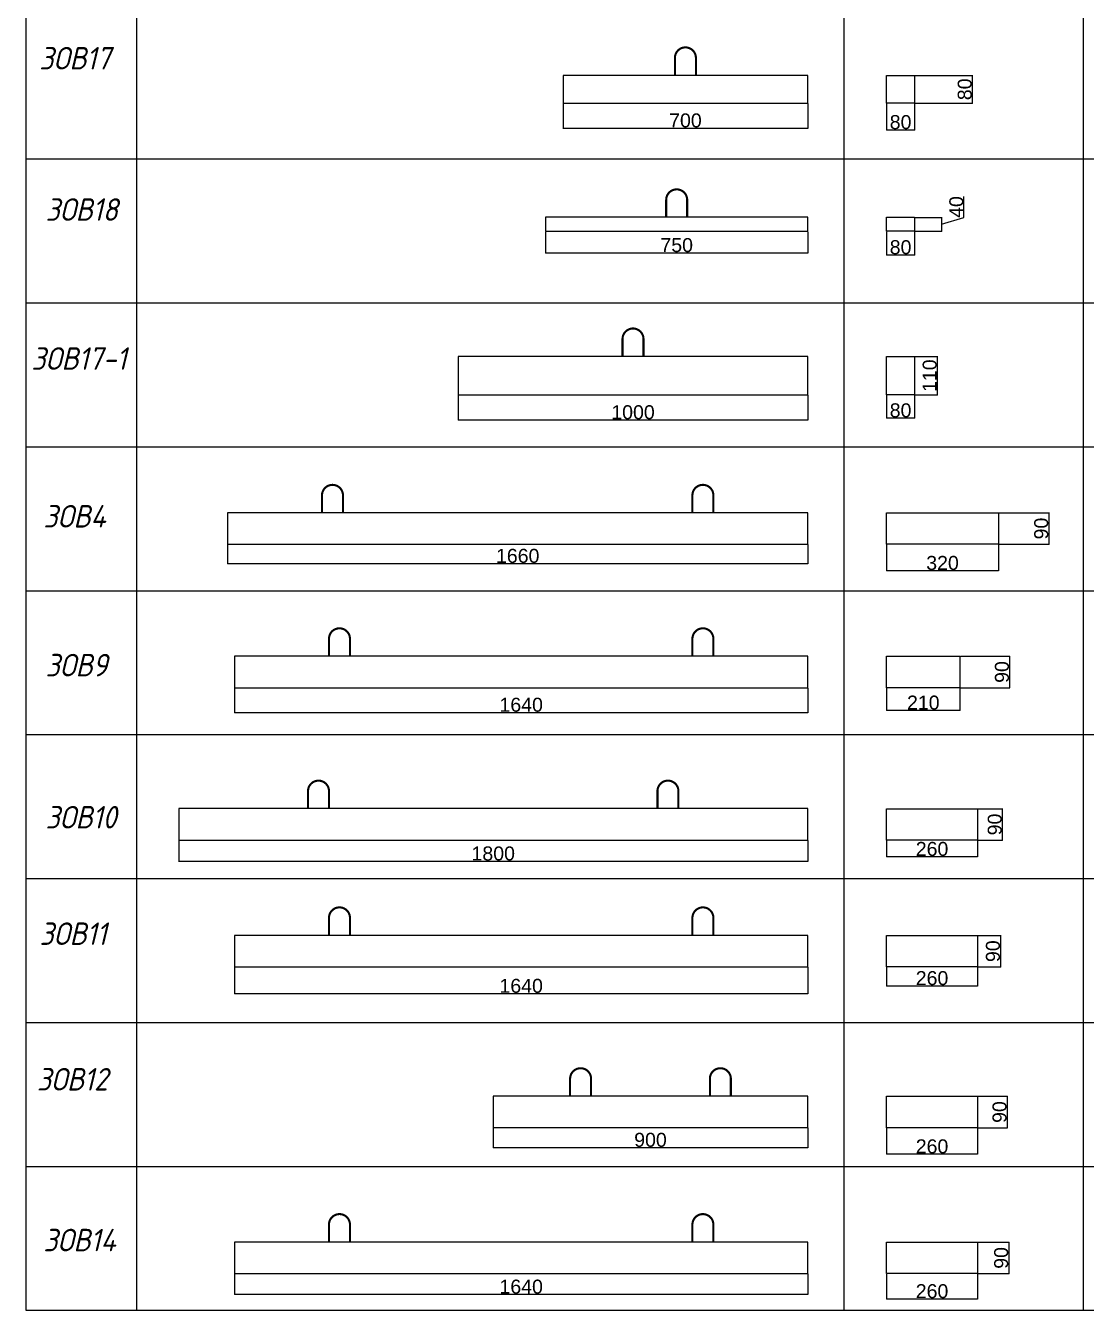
# Model space of a CAD drawing. Header units: millimetres. Extents: x -300689 to 10556, y -104928 to 107291.
# Drawn here: x 4504 to 7539, y 20916 to 24591 of the extents above; entities that cross this region are included whole.
import ezdxf

# ---------------------------------------------------------------- set-up
doc = ezdxf.new("R2010")
doc.units = ezdxf.units.MM
doc.layers.add('линии', color=7, linetype='Continuous')
doc.layers.add('толстая', color=7, linetype='Continuous', lineweight=60)
doc.styles.add('Arial', font='arial.ttf')
doc.styles.add('чертежный', font='isocpeui.ttf', dxfattribs={"width": 0.9})
doc.dimstyles.new('Копия 1-1', dxfattribs={"dimscale": 0, "dimtxt": 40, "dimasz": 2, "dimexe": 1, "dimexo": 1, "dimgap": 1, "dimtad": 1, "dimdec": 0, "dimzin": 0, "dimdsep": 46, "dimtxsty": 'Arial', "dimblk1": 'ARCHTICK', "dimblk2": 'ARCHTICK', "dimsah": 1, "dimcen": 3, "dimdle": 0.5, "dimclrd": 256, "dimclre": 256, "dimclrt": 256, "dimadec": 0, "dimazin": 0, "dimtfac": 1, "dimtdec": 0, "dimtofl": 0, "dimtmove": 1, "dimatfit": 3, "dimldrblk": 'DOTSMALL', "dimfxl": 0, "dimtolj": 1, "dimtzin": 0, "dimarcsym": 0})

# ---------------------------------------------------------------- blocks, each defined once
blk = doc.blocks.new('_ARCHTICK')
at = {"color": 0, "linetype": 'ByBlock', "ltscale": 10, "const_width": 0.15}
blk.add_lwpolyline([(-0.5, -0.5), (0.5, 0.5)], dxfattribs=at)
blk = doc.blocks.new('*D34')
at = {"layer": 'Defpoints', "color": 0, "linetype": 'ByBlock', "ltscale": 0.25}
for p in [(7047.4, 24448.9), (7047.4, 24368.9), (7212.5, 24368.9)]:
    blk.add_point(p, dxfattribs=at)
at = {"layer": 'линии', "linetype": 'ByBlock', "lineweight": -2, "ltscale": 0.25}
for p, q in [((7048.4, 24448.9), (7213.5, 24448.9)), ((7212.5, 24449.4), (7212.5, 24368.4)), ((7048.4, 24368.9), (7213.5, 24368.9))]:
    blk.add_line(p, q, dxfattribs=at)
at = {"layer": 'линии', "linetype": 'ByBlock', "lineweight": -2, "ltscale": 0.25, "xscale": 2, "yscale": 2, "zscale": 2}
for p, rotation in [((7212.5, 24448.9), 90), ((7212.5, 24368.9), 270)]:
    blk.add_blockref('_ARCHTICK', p, dxfattribs=dict(at, rotation=rotation))
at = {"layer": 'линии', "linetype": 'ByBlock', "ltscale": 0.25, "insert": (7191.1, 24408.9), "char_height": 40, "attachment_point": 5, "rotation": 90, "style": 'Arial'}
blk.add_mtext('\\A1;80', dxfattribs=at)
blk = doc.blocks.new('_DotSmall')
at = {"color": 0, "linetype": 'ByBlock', "const_width": 0.5}
blk.add_lwpolyline([(-0.0625, 0, 1), (0.0625, 0, 1)], format="xyb", close=True, dxfattribs=at)
blk = doc.blocks.new('*D35')
at = {"layer": 'Defpoints', "color": 0, "linetype": 'ByBlock', "ltscale": 0.25}
for p in [(6967.4, 24368.9), (7047.4, 24368.9), (7047.4, 24293.5)]:
    blk.add_point(p, dxfattribs=at)
at = {"layer": 'линии', "linetype": 'ByBlock', "lineweight": -2, "ltscale": 0.25}
for p, q in [((6967.4, 24367.9), (6967.4, 24292.5)), ((7047.4, 24367.9), (7047.4, 24292.5)), ((6966.9, 24293.5), (7047.9, 24293.5))]:
    blk.add_line(p, q, dxfattribs=at)
at = {"layer": 'линии', "linetype": 'ByBlock', "lineweight": -2, "ltscale": 0.25, "xscale": 2, "yscale": 2, "zscale": 2, "rotation": 180}
blk.add_blockref('_ARCHTICK', (6967.4, 24293.5), dxfattribs=at)
at = {"layer": 'линии', "linetype": 'ByBlock', "lineweight": -2, "ltscale": 0.25, "xscale": 2, "yscale": 2, "zscale": 2}
blk.add_blockref('_ARCHTICK', (7047.4, 24293.5), dxfattribs=at)
at = {"layer": 'линии', "linetype": 'ByBlock', "ltscale": 0.25, "insert": (7007.4, 24314.9), "char_height": 40, "attachment_point": 5, "style": 'Arial'}
blk.add_mtext('\\A1;80', dxfattribs=at)
blk = doc.blocks.new('*D36')
at = {"layer": 'Defpoints', "color": 0, "linetype": 'ByBlock', "ltscale": 0.25}
for p in [(7047.4, 24042.7), (7047.4, 24002.7), (7124.8, 24002.7)]:
    blk.add_point(p, dxfattribs=at)
at = {"layer": 'линии', "linetype": 'ByBlock', "lineweight": -2, "ltscale": 0.25}
for p, q in [((7188.5, 24041.8), (7188.5, 24102.6)), ((7048.4, 24042.7), (7125.8, 24042.7)), ((7124.8, 24043.2), (7124.8, 24002.2)), ((7124.8, 24022.7), (7188.5, 24041.8)), ((7048.4, 24002.7), (7125.8, 24002.7))]:
    blk.add_line(p, q, dxfattribs=at)
at = {"layer": 'линии', "linetype": 'ByBlock', "lineweight": -2, "ltscale": 0.25, "xscale": 2, "yscale": 2, "zscale": 2}
for p, rotation in [((7124.8, 24042.7), 90), ((7124.8, 24002.7), 270)]:
    blk.add_blockref('_ARCHTICK', p, dxfattribs=dict(at, rotation=rotation))
at = {"layer": 'линии', "linetype": 'ByBlock', "ltscale": 0.25, "insert": (7167.1, 24072.2), "char_height": 40, "attachment_point": 5, "rotation": 90, "style": 'Arial'}
blk.add_mtext('\\A1;40', dxfattribs=at)
blk = doc.blocks.new('*D37')
at = {"layer": 'Defpoints', "color": 0, "linetype": 'ByBlock', "ltscale": 0.25}
for p in [(6967.4, 24002.7), (7047.4, 24002.7), (7047.4, 23935.7)]:
    blk.add_point(p, dxfattribs=at)
at = {"layer": 'линии', "linetype": 'ByBlock', "lineweight": -2, "ltscale": 0.25}
for p, q in [((6967.4, 24001.7), (6967.4, 23934.7)), ((7047.4, 24001.7), (7047.4, 23934.7)), ((6966.9, 23935.7), (7047.9, 23935.7))]:
    blk.add_line(p, q, dxfattribs=at)
at = {"layer": 'линии', "linetype": 'ByBlock', "lineweight": -2, "ltscale": 0.25, "xscale": 2, "yscale": 2, "zscale": 2, "rotation": 180}
blk.add_blockref('_ARCHTICK', (6967.4, 23935.7), dxfattribs=at)
at = {"layer": 'линии', "linetype": 'ByBlock', "lineweight": -2, "ltscale": 0.25, "xscale": 2, "yscale": 2, "zscale": 2}
blk.add_blockref('_ARCHTICK', (7047.4, 23935.7), dxfattribs=at)
at = {"layer": 'линии', "linetype": 'ByBlock', "ltscale": 0.25, "insert": (7007.4, 23957.1), "char_height": 40, "attachment_point": 5, "style": 'Arial'}
blk.add_mtext('\\A1;80', dxfattribs=at)
blk = doc.blocks.new('*D38')
at = {"layer": 'Defpoints', "color": 0, "linetype": 'ByBlock', "ltscale": 0.25}
for p in [(7047.4, 23644.7), (7047.4, 23534.7), (7112.2, 23534.7)]:
    blk.add_point(p, dxfattribs=at)
at = {"layer": 'линии', "linetype": 'ByBlock', "lineweight": -2, "ltscale": 0.25}
for p, q in [((7048.4, 23644.7), (7113.2, 23644.7)), ((7112.2, 23645.2), (7112.2, 23534.2)), ((7048.4, 23534.7), (7113.2, 23534.7))]:
    blk.add_line(p, q, dxfattribs=at)
at = {"layer": 'линии', "linetype": 'ByBlock', "lineweight": -2, "ltscale": 0.25, "xscale": 2, "yscale": 2, "zscale": 2}
for p, rotation in [((7112.2, 23644.7), 90), ((7112.2, 23534.7), 270)]:
    blk.add_blockref('_ARCHTICK', p, dxfattribs=dict(at, rotation=rotation))
at = {"layer": 'линии', "linetype": 'ByBlock', "ltscale": 0.25, "insert": (7090.8, 23589.7), "char_height": 40, "attachment_point": 5, "rotation": 90, "style": 'Arial'}
blk.add_mtext('\\A1;110', dxfattribs=at)
blk = doc.blocks.new('*D39')
at = {"layer": 'Defpoints', "color": 0, "linetype": 'ByBlock', "ltscale": 0.25}
for p in [(6967.4, 23534.7), (7047.4, 23534.7), (7047.4, 23468.9)]:
    blk.add_point(p, dxfattribs=at)
at = {"layer": 'линии', "linetype": 'ByBlock', "lineweight": -2, "ltscale": 0.25}
for p, q in [((6967.4, 23533.7), (6967.4, 23467.9)), ((7047.4, 23533.7), (7047.4, 23467.9)), ((6966.9, 23468.9), (7047.9, 23468.9))]:
    blk.add_line(p, q, dxfattribs=at)
at = {"layer": 'линии', "linetype": 'ByBlock', "lineweight": -2, "ltscale": 0.25, "xscale": 2, "yscale": 2, "zscale": 2, "rotation": 180}
blk.add_blockref('_ARCHTICK', (6967.4, 23468.9), dxfattribs=at)
at = {"layer": 'линии', "linetype": 'ByBlock', "lineweight": -2, "ltscale": 0.25, "xscale": 2, "yscale": 2, "zscale": 2}
blk.add_blockref('_ARCHTICK', (7047.4, 23468.9), dxfattribs=at)
at = {"layer": 'линии', "linetype": 'ByBlock', "ltscale": 0.25, "insert": (7007.4, 23490.3), "char_height": 40, "attachment_point": 5, "style": 'Arial'}
blk.add_mtext('\\A1;80', dxfattribs=at)
blk = doc.blocks.new('*D40')
at = {"layer": 'Defpoints', "color": 0, "linetype": 'ByBlock', "ltscale": 0.25}
for p in [(7287.4, 23197.4), (7287.4, 23107.4), (7431.4, 23107.4)]:
    blk.add_point(p, dxfattribs=at)
at = {"layer": 'линии', "linetype": 'ByBlock', "lineweight": -2, "ltscale": 0.25}
for p, q in [((7288.4, 23197.4), (7432.4, 23197.4)), ((7431.4, 23197.9), (7431.4, 23106.9)), ((7288.4, 23107.4), (7432.4, 23107.4))]:
    blk.add_line(p, q, dxfattribs=at)
at = {"layer": 'линии', "linetype": 'ByBlock', "lineweight": -2, "ltscale": 0.25, "xscale": 2, "yscale": 2, "zscale": 2}
for p, rotation in [((7431.4, 23197.4), 90), ((7431.4, 23107.4), 270)]:
    blk.add_blockref('_ARCHTICK', p, dxfattribs=dict(at, rotation=rotation))
at = {"layer": 'линии', "linetype": 'ByBlock', "ltscale": 0.25, "insert": (7410, 23152.4), "char_height": 40, "attachment_point": 5, "rotation": 90, "style": 'Arial'}
blk.add_mtext('\\A1;90', dxfattribs=at)
blk = doc.blocks.new('*D41')
at = {"layer": 'Defpoints', "color": 0, "linetype": 'ByBlock', "ltscale": 0.25}
for p in [(6967.4, 23107.4), (7287.4, 23107.4), (7287.4, 23032.4)]:
    blk.add_point(p, dxfattribs=at)
at = {"layer": 'линии', "linetype": 'ByBlock', "lineweight": -2, "ltscale": 0.25}
for p, q in [((6967.4, 23106.4), (6967.4, 23031.4)), ((7287.4, 23106.4), (7287.4, 23031.4)), ((6966.9, 23032.4), (7287.9, 23032.4))]:
    blk.add_line(p, q, dxfattribs=at)
at = {"layer": 'линии', "linetype": 'ByBlock', "lineweight": -2, "ltscale": 0.25, "xscale": 2, "yscale": 2, "zscale": 2, "rotation": 180}
blk.add_blockref('_ARCHTICK', (6967.4, 23032.4), dxfattribs=at)
at = {"layer": 'линии', "linetype": 'ByBlock', "lineweight": -2, "ltscale": 0.25, "xscale": 2, "yscale": 2, "zscale": 2}
blk.add_blockref('_ARCHTICK', (7287.4, 23032.4), dxfattribs=at)
at = {"layer": 'линии', "linetype": 'ByBlock', "ltscale": 0.25, "insert": (7127.4, 23053.8), "char_height": 40, "attachment_point": 5, "style": 'Arial'}
blk.add_mtext('\\A1;320', dxfattribs=at)
blk = doc.blocks.new('*D42')
at = {"layer": 'Defpoints', "color": 0, "linetype": 'ByBlock', "ltscale": 0.25}
for p in [(7177.4, 22787), (7177.4, 22697), (7319, 22697)]:
    blk.add_point(p, dxfattribs=at)
at = {"layer": 'линии', "linetype": 'ByBlock', "lineweight": -2, "ltscale": 0.25}
for p, q in [((7178.4, 22787), (7320, 22787)), ((7319, 22787.5), (7319, 22696.5)), ((7178.4, 22697), (7320, 22697))]:
    blk.add_line(p, q, dxfattribs=at)
at = {"layer": 'линии', "linetype": 'ByBlock', "lineweight": -2, "ltscale": 0.25, "xscale": 2, "yscale": 2, "zscale": 2}
for p, rotation in [((7319, 22787), 90), ((7319, 22697), 270)]:
    blk.add_blockref('_ARCHTICK', p, dxfattribs=dict(at, rotation=rotation))
at = {"layer": 'линии', "linetype": 'ByBlock', "ltscale": 0.25, "insert": (7297.6, 22742), "char_height": 40, "attachment_point": 5, "rotation": 90, "style": 'Arial'}
blk.add_mtext('\\A1;90', dxfattribs=at)
blk = doc.blocks.new('*D43')
at = {"layer": 'Defpoints', "color": 0, "linetype": 'ByBlock', "ltscale": 0.25}
for p in [(6967.4, 22697), (7177.4, 22697), (7177.4, 22632.7)]:
    blk.add_point(p, dxfattribs=at)
at = {"layer": 'линии', "linetype": 'ByBlock', "lineweight": -2, "ltscale": 0.25}
for p, q in [((6967.4, 22696), (6967.4, 22631.7)), ((7177.4, 22696), (7177.4, 22631.7)), ((6966.9, 22632.7), (7177.9, 22632.7))]:
    blk.add_line(p, q, dxfattribs=at)
at = {"layer": 'линии', "linetype": 'ByBlock', "lineweight": -2, "ltscale": 0.25, "xscale": 2, "yscale": 2, "zscale": 2, "rotation": 180}
blk.add_blockref('_ARCHTICK', (6967.4, 22632.7), dxfattribs=at)
at = {"layer": 'линии', "linetype": 'ByBlock', "lineweight": -2, "ltscale": 0.25, "xscale": 2, "yscale": 2, "zscale": 2}
blk.add_blockref('_ARCHTICK', (7177.4, 22632.7), dxfattribs=at)
at = {"layer": 'линии', "linetype": 'ByBlock', "ltscale": 0.25, "insert": (7072.4, 22654.2), "char_height": 40, "attachment_point": 5, "style": 'Arial'}
blk.add_mtext('\\A1;210', dxfattribs=at)
blk = doc.blocks.new('*D44')
at = {"layer": 'Defpoints', "color": 0, "linetype": 'ByBlock', "ltscale": 0.25}
for p in [(6967.4, 22260.8), (7227.4, 22260.8), (7227.4, 22214.2)]:
    blk.add_point(p, dxfattribs=at)
at = {"layer": 'линии', "linetype": 'ByBlock', "lineweight": -2, "ltscale": 0.25}
for p, q in [((6967.4, 22259.8), (6967.4, 22213.2)), ((7227.4, 22259.8), (7227.4, 22213.2)), ((6966.9, 22214.2), (7227.9, 22214.2))]:
    blk.add_line(p, q, dxfattribs=at)
at = {"layer": 'линии', "linetype": 'ByBlock', "lineweight": -2, "ltscale": 0.25, "xscale": 2, "yscale": 2, "zscale": 2, "rotation": 180}
blk.add_blockref('_ARCHTICK', (6967.4, 22214.2), dxfattribs=at)
at = {"layer": 'линии', "linetype": 'ByBlock', "lineweight": -2, "ltscale": 0.25, "xscale": 2, "yscale": 2, "zscale": 2}
blk.add_blockref('_ARCHTICK', (7227.4, 22214.2), dxfattribs=at)
at = {"layer": 'линии', "linetype": 'ByBlock', "ltscale": 0.25, "insert": (7097.4, 22235.6), "char_height": 40, "attachment_point": 5, "style": 'Arial'}
blk.add_mtext('\\A1;260', dxfattribs=at)
blk = doc.blocks.new('*D45')
at = {"layer": 'Defpoints', "color": 0, "linetype": 'ByBlock', "ltscale": 0.25}
for p in [(7227.4, 22350.8), (7227.4, 22260.8), (7298.4, 22260.8)]:
    blk.add_point(p, dxfattribs=at)
at = {"layer": 'линии', "linetype": 'ByBlock', "lineweight": -2, "ltscale": 0.25}
for p, q in [((7228.4, 22350.8), (7299.4, 22350.8)), ((7298.4, 22351.3), (7298.4, 22260.3)), ((7228.4, 22260.8), (7299.4, 22260.8))]:
    blk.add_line(p, q, dxfattribs=at)
at = {"layer": 'линии', "linetype": 'ByBlock', "lineweight": -2, "ltscale": 0.25, "xscale": 2, "yscale": 2, "zscale": 2}
for p, rotation in [((7298.4, 22350.8), 90), ((7298.4, 22260.8), 270)]:
    blk.add_blockref('_ARCHTICK', p, dxfattribs=dict(at, rotation=rotation))
at = {"layer": 'линии', "linetype": 'ByBlock', "ltscale": 0.25, "insert": (7277, 22305.8), "char_height": 40, "attachment_point": 5, "rotation": 90, "style": 'Arial'}
blk.add_mtext('\\A1;90', dxfattribs=at)
blk = doc.blocks.new('*D46')
at = {"layer": 'Defpoints', "color": 0, "linetype": 'ByBlock', "ltscale": 0.25}
for p in [(7227.4, 21988.3), (7227.4, 21898.3), (7293.2, 21898.3)]:
    blk.add_point(p, dxfattribs=at)
at = {"layer": 'линии', "linetype": 'ByBlock', "lineweight": -2, "ltscale": 0.25}
for p, q in [((7228.4, 21988.3), (7294.2, 21988.3)), ((7293.2, 21988.8), (7293.2, 21897.8)), ((7228.4, 21898.3), (7294.2, 21898.3))]:
    blk.add_line(p, q, dxfattribs=at)
at = {"layer": 'линии', "linetype": 'ByBlock', "lineweight": -2, "ltscale": 0.25, "xscale": 2, "yscale": 2, "zscale": 2}
for p, rotation in [((7293.2, 21988.3), 90), ((7293.2, 21898.3), 270)]:
    blk.add_blockref('_ARCHTICK', p, dxfattribs=dict(at, rotation=rotation))
at = {"layer": 'линии', "linetype": 'ByBlock', "ltscale": 0.25, "insert": (7271.8, 21943.3), "char_height": 40, "attachment_point": 5, "rotation": 90, "style": 'Arial'}
blk.add_mtext('\\A1;90', dxfattribs=at)
blk = doc.blocks.new('*D47')
at = {"layer": 'Defpoints', "color": 0, "linetype": 'ByBlock', "ltscale": 0.25}
for p in [(6967.4, 21898.3), (7227.4, 21898.3), (7227.4, 21844.5)]:
    blk.add_point(p, dxfattribs=at)
at = {"layer": 'линии', "linetype": 'ByBlock', "lineweight": -2, "ltscale": 0.25}
for p, q in [((6967.4, 21897.3), (6967.4, 21843.5)), ((7227.4, 21897.3), (7227.4, 21843.5)), ((6966.9, 21844.5), (7227.9, 21844.5))]:
    blk.add_line(p, q, dxfattribs=at)
at = {"layer": 'линии', "linetype": 'ByBlock', "lineweight": -2, "ltscale": 0.25, "xscale": 2, "yscale": 2, "zscale": 2, "rotation": 180}
blk.add_blockref('_ARCHTICK', (6967.4, 21844.5), dxfattribs=at)
at = {"layer": 'линии', "linetype": 'ByBlock', "lineweight": -2, "ltscale": 0.25, "xscale": 2, "yscale": 2, "zscale": 2}
blk.add_blockref('_ARCHTICK', (7227.4, 21844.5), dxfattribs=at)
at = {"layer": 'линии', "linetype": 'ByBlock', "ltscale": 0.25, "insert": (7097.4, 21866), "char_height": 40, "attachment_point": 5, "style": 'Arial'}
blk.add_mtext('\\A1;260', dxfattribs=at)
blk = doc.blocks.new('*D48')
at = {"layer": 'Defpoints', "color": 0, "linetype": 'ByBlock', "ltscale": 0.25}
for p in [(7227.4, 21528.1), (7227.4, 21438.1), (7312.1, 21438.1)]:
    blk.add_point(p, dxfattribs=at)
at = {"layer": 'линии', "linetype": 'ByBlock', "lineweight": -2, "ltscale": 0.25}
for p, q in [((7228.4, 21528.1), (7313.1, 21528.1)), ((7312.1, 21528.6), (7312.1, 21437.6)), ((7228.4, 21438.1), (7313.1, 21438.1))]:
    blk.add_line(p, q, dxfattribs=at)
at = {"layer": 'линии', "linetype": 'ByBlock', "lineweight": -2, "ltscale": 0.25, "xscale": 2, "yscale": 2, "zscale": 2}
for p, rotation in [((7312.1, 21528.1), 90), ((7312.1, 21438.1), 270)]:
    blk.add_blockref('_ARCHTICK', p, dxfattribs=dict(at, rotation=rotation))
at = {"layer": 'линии', "linetype": 'ByBlock', "ltscale": 0.25, "insert": (7290.7, 21483.1), "char_height": 40, "attachment_point": 5, "rotation": 90, "style": 'Arial'}
blk.add_mtext('\\A1;90', dxfattribs=at)
blk = doc.blocks.new('*D49')
at = {"layer": 'Defpoints', "color": 0, "linetype": 'ByBlock', "ltscale": 0.25}
for p in [(6967.4, 21438.1), (7227.4, 21438.1), (7227.4, 21363.3)]:
    blk.add_point(p, dxfattribs=at)
at = {"layer": 'линии', "linetype": 'ByBlock', "lineweight": -2, "ltscale": 0.25}
for p, q in [((6967.4, 21437.1), (6967.4, 21362.3)), ((7227.4, 21437.1), (7227.4, 21362.3)), ((6966.9, 21363.3), (7227.9, 21363.3))]:
    blk.add_line(p, q, dxfattribs=at)
at = {"layer": 'линии', "linetype": 'ByBlock', "lineweight": -2, "ltscale": 0.25, "xscale": 2, "yscale": 2, "zscale": 2, "rotation": 180}
blk.add_blockref('_ARCHTICK', (6967.4, 21363.3), dxfattribs=at)
at = {"layer": 'линии', "linetype": 'ByBlock', "lineweight": -2, "ltscale": 0.25, "xscale": 2, "yscale": 2, "zscale": 2}
blk.add_blockref('_ARCHTICK', (7227.4, 21363.3), dxfattribs=at)
at = {"layer": 'линии', "linetype": 'ByBlock', "ltscale": 0.25, "insert": (7097.4, 21384.7), "char_height": 40, "attachment_point": 5, "style": 'Arial'}
blk.add_mtext('\\A1;260', dxfattribs=at)
blk = doc.blocks.new('*D50')
at = {"layer": 'Defpoints', "color": 0, "linetype": 'ByBlock', "ltscale": 0.25}
for p in [(7227.4, 21110.8), (7227.4, 21020.8), (7316.9, 21020.8)]:
    blk.add_point(p, dxfattribs=at)
at = {"layer": 'линии', "linetype": 'ByBlock', "lineweight": -2, "ltscale": 0.25}
for p, q in [((7228.4, 21110.8), (7317.9, 21110.8)), ((7316.9, 21111.3), (7316.9, 21020.3)), ((7228.4, 21020.8), (7317.9, 21020.8))]:
    blk.add_line(p, q, dxfattribs=at)
at = {"layer": 'линии', "linetype": 'ByBlock', "lineweight": -2, "ltscale": 0.25, "xscale": 2, "yscale": 2, "zscale": 2}
for p, rotation in [((7316.9, 21110.8), 90), ((7316.9, 21020.8), 270)]:
    blk.add_blockref('_ARCHTICK', p, dxfattribs=dict(at, rotation=rotation))
at = {"layer": 'линии', "linetype": 'ByBlock', "ltscale": 0.25, "insert": (7295.4, 21065.8), "char_height": 40, "attachment_point": 5, "rotation": 90, "style": 'Arial'}
blk.add_mtext('\\A1;90', dxfattribs=at)
blk = doc.blocks.new('*D51')
at = {"layer": 'Defpoints', "color": 0, "linetype": 'ByBlock', "ltscale": 0.25}
for p in [(6967.4, 21020.8), (7227.4, 21020.8), (7227.4, 20949)]:
    blk.add_point(p, dxfattribs=at)
at = {"layer": 'линии', "linetype": 'ByBlock', "lineweight": -2, "ltscale": 0.25}
for p, q in [((6967.4, 21019.8), (6967.4, 20948)), ((7227.4, 21019.8), (7227.4, 20948)), ((6966.9, 20949), (7227.9, 20949))]:
    blk.add_line(p, q, dxfattribs=at)
at = {"layer": 'линии', "linetype": 'ByBlock', "lineweight": -2, "ltscale": 0.25, "xscale": 2, "yscale": 2, "zscale": 2, "rotation": 180}
blk.add_blockref('_ARCHTICK', (6967.4, 20949), dxfattribs=at)
at = {"layer": 'линии', "linetype": 'ByBlock', "lineweight": -2, "ltscale": 0.25, "xscale": 2, "yscale": 2, "zscale": 2}
blk.add_blockref('_ARCHTICK', (7227.4, 20949), dxfattribs=at)
at = {"layer": 'линии', "linetype": 'ByBlock', "ltscale": 0.25, "insert": (7097.4, 20970.4), "char_height": 40, "attachment_point": 5, "style": 'Arial'}
blk.add_mtext('\\A1;260', dxfattribs=at)
blk = doc.blocks.new('*D81')
at = {"layer": 'Defpoints', "color": 0, "linetype": 'ByBlock', "ltscale": 0.25}
for p in [(6041.7, 24368.9), (6741.7, 24368.9), (6741.7, 24298.2)]:
    blk.add_point(p, dxfattribs=at)
at = {"layer": 'линии', "linetype": 'ByBlock', "lineweight": -2, "ltscale": 0.25}
for p, q in [((6041.7, 24367.9), (6041.7, 24297.2)), ((6741.7, 24367.9), (6741.7, 24297.2)), ((6041.2, 24298.2), (6742.2, 24298.2))]:
    blk.add_line(p, q, dxfattribs=at)
at = {"layer": 'линии', "linetype": 'ByBlock', "lineweight": -2, "ltscale": 0.25, "xscale": 2, "yscale": 2, "zscale": 2, "rotation": 180}
blk.add_blockref('_ARCHTICK', (6041.7, 24298.2), dxfattribs=at)
at = {"layer": 'линии', "linetype": 'ByBlock', "lineweight": -2, "ltscale": 0.25, "xscale": 2, "yscale": 2, "zscale": 2}
blk.add_blockref('_ARCHTICK', (6741.7, 24298.2), dxfattribs=at)
at = {"layer": 'линии', "linetype": 'ByBlock', "ltscale": 0.25, "insert": (6391.7, 24319.7), "char_height": 40, "attachment_point": 5, "style": 'Arial'}
blk.add_mtext('\\A1;700', dxfattribs=at)
blk = doc.blocks.new('*D82')
at = {"layer": 'Defpoints', "color": 0, "linetype": 'ByBlock', "ltscale": 0.25}
for p in [(5991.7, 24002.7), (6741.7, 24002.7), (6741.7, 23941.5)]:
    blk.add_point(p, dxfattribs=at)
at = {"layer": 'линии', "linetype": 'ByBlock', "lineweight": -2, "ltscale": 0.25}
for p, q in [((5991.7, 24001.7), (5991.7, 23940.5)), ((6741.7, 24001.7), (6741.7, 23940.5)), ((5991.2, 23941.5), (6742.2, 23941.5))]:
    blk.add_line(p, q, dxfattribs=at)
at = {"layer": 'линии', "linetype": 'ByBlock', "lineweight": -2, "ltscale": 0.25, "xscale": 2, "yscale": 2, "zscale": 2, "rotation": 180}
blk.add_blockref('_ARCHTICK', (5991.7, 23941.5), dxfattribs=at)
at = {"layer": 'линии', "linetype": 'ByBlock', "lineweight": -2, "ltscale": 0.25, "xscale": 2, "yscale": 2, "zscale": 2}
blk.add_blockref('_ARCHTICK', (6741.7, 23941.5), dxfattribs=at)
at = {"layer": 'линии', "linetype": 'ByBlock', "ltscale": 0.25, "insert": (6366.7, 23963), "char_height": 40, "attachment_point": 5, "style": 'Arial'}
blk.add_mtext('\\A1;750', dxfattribs=at)
blk = doc.blocks.new('*D83')
at = {"layer": 'Defpoints', "color": 0, "linetype": 'ByBlock', "ltscale": 0.25}
for p in [(5741.7, 23534.7), (6741.7, 23534.7), (6741.7, 23463.5)]:
    blk.add_point(p, dxfattribs=at)
at = {"layer": 'линии', "linetype": 'ByBlock', "lineweight": -2, "ltscale": 0.25}
for p, q in [((5741.7, 23533.7), (5741.7, 23462.5)), ((6741.7, 23533.7), (6741.7, 23462.5)), ((5741.2, 23463.5), (6742.2, 23463.5))]:
    blk.add_line(p, q, dxfattribs=at)
at = {"layer": 'линии', "linetype": 'ByBlock', "lineweight": -2, "ltscale": 0.25, "xscale": 2, "yscale": 2, "zscale": 2, "rotation": 180}
blk.add_blockref('_ARCHTICK', (5741.7, 23463.5), dxfattribs=at)
at = {"layer": 'линии', "linetype": 'ByBlock', "lineweight": -2, "ltscale": 0.25, "xscale": 2, "yscale": 2, "zscale": 2}
blk.add_blockref('_ARCHTICK', (6741.7, 23463.5), dxfattribs=at)
at = {"layer": 'линии', "linetype": 'ByBlock', "ltscale": 0.25, "insert": (6241.7, 23484.9), "char_height": 40, "attachment_point": 5, "style": 'Arial'}
blk.add_mtext('\\A1;1000', dxfattribs=at)
blk = doc.blocks.new('*D84')
at = {"layer": 'Defpoints', "color": 0, "linetype": 'ByBlock', "ltscale": 0.25}
for p in [(5081.7, 23107.4), (6741.7, 23107.4), (6741.7, 23052.6)]:
    blk.add_point(p, dxfattribs=at)
at = {"layer": 'линии', "linetype": 'ByBlock', "lineweight": -2, "ltscale": 0.25}
for p, q in [((5081.7, 23106.4), (5081.7, 23051.6)), ((6741.7, 23106.4), (6741.7, 23051.6)), ((5081.2, 23052.6), (6742.2, 23052.6))]:
    blk.add_line(p, q, dxfattribs=at)
at = {"layer": 'линии', "linetype": 'ByBlock', "lineweight": -2, "ltscale": 0.25, "xscale": 2, "yscale": 2, "zscale": 2, "rotation": 180}
blk.add_blockref('_ARCHTICK', (5081.7, 23052.6), dxfattribs=at)
at = {"layer": 'линии', "linetype": 'ByBlock', "lineweight": -2, "ltscale": 0.25, "xscale": 2, "yscale": 2, "zscale": 2}
blk.add_blockref('_ARCHTICK', (6741.7, 23052.6), dxfattribs=at)
at = {"layer": 'линии', "linetype": 'ByBlock', "ltscale": 0.25, "insert": (5911.7, 23074), "char_height": 40, "attachment_point": 5, "style": 'Arial'}
blk.add_mtext('\\A1;1660', dxfattribs=at)
blk = doc.blocks.new('*D85')
at = {"layer": 'Defpoints', "color": 0, "linetype": 'ByBlock', "ltscale": 0.25}
for p in [(5101.7, 22697), (6741.7, 22697), (6741.7, 22626.6)]:
    blk.add_point(p, dxfattribs=at)
at = {"layer": 'линии', "linetype": 'ByBlock', "lineweight": -2, "ltscale": 0.25}
for p, q in [((5101.7, 22696), (5101.7, 22625.6)), ((6741.7, 22696), (6741.7, 22625.6)), ((5101.2, 22626.6), (6742.2, 22626.6))]:
    blk.add_line(p, q, dxfattribs=at)
at = {"layer": 'линии', "linetype": 'ByBlock', "lineweight": -2, "ltscale": 0.25, "xscale": 2, "yscale": 2, "zscale": 2, "rotation": 180}
blk.add_blockref('_ARCHTICK', (5101.7, 22626.6), dxfattribs=at)
at = {"layer": 'линии', "linetype": 'ByBlock', "lineweight": -2, "ltscale": 0.25, "xscale": 2, "yscale": 2, "zscale": 2}
blk.add_blockref('_ARCHTICK', (6741.7, 22626.6), dxfattribs=at)
at = {"layer": 'линии', "linetype": 'ByBlock', "ltscale": 0.25, "insert": (5921.7, 22648.1), "char_height": 40, "attachment_point": 5, "style": 'Arial'}
blk.add_mtext('\\A1;1640', dxfattribs=at)
blk = doc.blocks.new('*D86')
at = {"layer": 'Defpoints', "color": 0, "linetype": 'ByBlock', "ltscale": 0.25}
for p in [(4941.7, 22261.2), (6741.7, 22261.2), (6741.7, 22201.2)]:
    blk.add_point(p, dxfattribs=at)
at = {"layer": 'линии', "linetype": 'ByBlock', "lineweight": -2, "ltscale": 0.25}
for p, q in [((4941.7, 22260.2), (4941.7, 22200.2)), ((6741.7, 22260.2), (6741.7, 22200.2)), ((4941.2, 22201.2), (6742.2, 22201.2))]:
    blk.add_line(p, q, dxfattribs=at)
at = {"layer": 'линии', "linetype": 'ByBlock', "lineweight": -2, "ltscale": 0.25, "xscale": 2, "yscale": 2, "zscale": 2, "rotation": 180}
blk.add_blockref('_ARCHTICK', (4941.7, 22201.2), dxfattribs=at)
at = {"layer": 'линии', "linetype": 'ByBlock', "lineweight": -2, "ltscale": 0.25, "xscale": 2, "yscale": 2, "zscale": 2}
blk.add_blockref('_ARCHTICK', (6741.7, 22201.2), dxfattribs=at)
at = {"layer": 'линии', "linetype": 'ByBlock', "ltscale": 0.25, "insert": (5841.7, 22222.6), "char_height": 40, "attachment_point": 5, "style": 'Arial'}
blk.add_mtext('\\A1;1800', dxfattribs=at)
blk = doc.blocks.new('*D87')
at = {"layer": 'Defpoints', "color": 0, "linetype": 'ByBlock', "ltscale": 0.25}
for p in [(5101.7, 21898.6), (6741.7, 21898.6), (6741.7, 21822.5)]:
    blk.add_point(p, dxfattribs=at)
at = {"layer": 'линии', "linetype": 'ByBlock', "lineweight": -2, "ltscale": 0.25}
for p, q in [((5101.7, 21897.6), (5101.7, 21821.5)), ((6741.7, 21897.6), (6741.7, 21821.5)), ((5101.2, 21822.5), (6742.2, 21822.5))]:
    blk.add_line(p, q, dxfattribs=at)
at = {"layer": 'линии', "linetype": 'ByBlock', "lineweight": -2, "ltscale": 0.25, "xscale": 2, "yscale": 2, "zscale": 2, "rotation": 180}
blk.add_blockref('_ARCHTICK', (5101.7, 21822.5), dxfattribs=at)
at = {"layer": 'линии', "linetype": 'ByBlock', "lineweight": -2, "ltscale": 0.25, "xscale": 2, "yscale": 2, "zscale": 2}
blk.add_blockref('_ARCHTICK', (6741.7, 21822.5), dxfattribs=at)
at = {"layer": 'линии', "linetype": 'ByBlock', "ltscale": 0.25, "insert": (5921.7, 21843.9), "char_height": 40, "attachment_point": 5, "style": 'Arial'}
blk.add_mtext('\\A1;1640', dxfattribs=at)
blk = doc.blocks.new('*D88')
at = {"layer": 'Defpoints', "color": 0, "linetype": 'ByBlock', "ltscale": 0.25}
for p in [(5841.7, 21438.5), (6741.7, 21438.5), (6741.7, 21382)]:
    blk.add_point(p, dxfattribs=at)
at = {"layer": 'линии', "linetype": 'ByBlock', "lineweight": -2, "ltscale": 0.25}
for p, q in [((5841.7, 21437.5), (5841.7, 21381)), ((6741.7, 21437.5), (6741.7, 21381)), ((5841.2, 21382), (6742.2, 21382))]:
    blk.add_line(p, q, dxfattribs=at)
at = {"layer": 'линии', "linetype": 'ByBlock', "lineweight": -2, "ltscale": 0.25, "xscale": 2, "yscale": 2, "zscale": 2, "rotation": 180}
blk.add_blockref('_ARCHTICK', (5841.7, 21382), dxfattribs=at)
at = {"layer": 'линии', "linetype": 'ByBlock', "lineweight": -2, "ltscale": 0.25, "xscale": 2, "yscale": 2, "zscale": 2}
blk.add_blockref('_ARCHTICK', (6741.7, 21382), dxfattribs=at)
at = {"layer": 'линии', "linetype": 'ByBlock', "ltscale": 0.25, "insert": (6291.7, 21403.4), "char_height": 40, "attachment_point": 5, "style": 'Arial'}
blk.add_mtext('\\A1;900', dxfattribs=at)
blk = doc.blocks.new('*D89')
at = {"layer": 'Defpoints', "color": 0, "linetype": 'ByBlock', "ltscale": 0.25}
for p in [(5101.7, 21021.2), (6741.7, 21021.2), (6741.7, 20962)]:
    blk.add_point(p, dxfattribs=at)
at = {"layer": 'линии', "linetype": 'ByBlock', "lineweight": -2, "ltscale": 0.25}
for p, q in [((5101.7, 21020.2), (5101.7, 20961)), ((6741.7, 21020.2), (6741.7, 20961)), ((5101.2, 20962), (6742.2, 20962))]:
    blk.add_line(p, q, dxfattribs=at)
at = {"layer": 'линии', "linetype": 'ByBlock', "lineweight": -2, "ltscale": 0.25, "xscale": 2, "yscale": 2, "zscale": 2, "rotation": 180}
blk.add_blockref('_ARCHTICK', (5101.7, 20962), dxfattribs=at)
at = {"layer": 'линии', "linetype": 'ByBlock', "lineweight": -2, "ltscale": 0.25, "xscale": 2, "yscale": 2, "zscale": 2}
blk.add_blockref('_ARCHTICK', (6741.7, 20962), dxfattribs=at)
at = {"layer": 'линии', "linetype": 'ByBlock', "ltscale": 0.25, "insert": (5921.7, 20983.4), "char_height": 40, "attachment_point": 5, "style": 'Arial'}
blk.add_mtext('\\A1;1640', dxfattribs=at)

msp = doc.modelspace()

# ---------------------------------------------------------------- linework, layer by layer
at = {"layer": 'линии', "linetype": 'ByBlock', "ltscale": 0.25}
for p, q in [((4503.7144, 27915.6171), (4503.7144, 20915.9429)), ((4820.4138, 27915.6171), (4820.4138, 20915.9429)), ((6844.9471, 27915.6171), (6844.9471, 20915.9429)), ((7529.7899, 27915.6171), (7529.7899, 20915.9429)), ((7529.7899, 27915.6171), (7529.7899, 20915.9429)), ((4503.7144, 24209.9072), (7529.7899, 24209.9072)), ((7529.7899, 24209.9072), (10555.8655, 24209.9072)), ((4503.7144, 23798.1617), (7529.7899, 23798.1617)), ((7529.7899, 23798.1617), (10555.8655, 23798.1617)), ((4503.7144, 23386.4161), (7529.7899, 23386.4161)), ((7529.7899, 23386.4161), (10555.8655, 23386.4161)), ((4503.7144, 22974.6706), (7529.7899, 22974.6706)), ((7529.7899, 22974.6706), (10555.8655, 22974.6706)), ((4503.7144, 22562.9251), (7529.7899, 22562.9251)), ((7529.7899, 22562.9251), (10555.8655, 22562.9251)), ((4503.7144, 22151.1795), (7529.7899, 22151.1795)), ((7529.7899, 22151.1795), (10555.8655, 22151.1795)), ((4503.7144, 21739.434), (7529.7899, 21739.434)), ((7529.7899, 21739.434), (10555.8655, 21739.434)), ((4503.7144, 21327.6884), (7529.7899, 21327.6884)), ((7529.7899, 21327.6884), (10555.8655, 21327.6884)), ((4503.7144, 20915.9429), (7529.7899, 20915.9429)), ((7529.7899, 20915.9429), (10555.8655, 20915.9429))]:
    msp.add_line(p, q, dxfattribs=at)
at = {"layer": 'линии', "linetype": 'ByBlock', "ltscale": 0.25, "const_width": 6}
for points in [[(6421.6716, 24448.9191), (6421.6716, 24498.9191, 1), (6361.6716, 24498.9191), (6361.6716, 24448.9191)], [(6396.6716, 24042.7127), (6396.6716, 24092.7127, 1), (6336.6716, 24092.7127), (6336.6716, 24042.7127)], [(6271.6716, 23644.727), (6271.6716, 23694.727, 1), (6211.6716, 23694.727), (6211.6716, 23644.727)], [(5411.6716, 23197.3981), (5411.6716, 23247.3981, 1), (5351.6716, 23247.3981), (5351.6716, 23197.3981)], [(6411.6716, 23197.3981), (6411.6716, 23247.3981, -1), (6471.6716, 23247.3981), (6471.6716, 23197.3981)], [(5431.6716, 22787.0192), (5431.6716, 22837.0192, 1), (5371.6716, 22837.0192), (5371.6716, 22787.0192)], [(6411.6716, 22787.0192), (6411.6716, 22837.0192, -1), (6471.6716, 22837.0192), (6471.6716, 22787.0192)], [(5371.6716, 22351.2102), (5371.6716, 22401.2102, 1), (5311.6716, 22401.2102), (5311.6716, 22351.2102)], [(6311.6716, 22351.2102), (6311.6716, 22401.2102, -1), (6371.6716, 22401.2102), (6371.6716, 22351.2102)], [(5431.6716, 21988.6468), (5431.6716, 22038.6468, 1), (5371.6716, 22038.6468), (5371.6716, 21988.6468)], [(6411.6716, 21988.6468), (6411.6716, 22038.6468, -1), (6471.6716, 22038.6468), (6471.6716, 21988.6468)], [(6121.6716, 21528.5031), (6121.6716, 21578.5031, 1), (6061.6716, 21578.5031), (6061.6716, 21528.5031)], [(6461.6716, 21528.5031), (6461.6716, 21578.5031, -1), (6521.6716, 21578.5031), (6521.6716, 21528.5031)], [(5431.6716, 21111.1754), (5431.6716, 21161.1754, 1), (5371.6716, 21161.1754), (5371.6716, 21111.1754)], [(6411.6716, 21111.1754), (6411.6716, 21161.1754, -1), (6471.6716, 21161.1754), (6471.6716, 21111.1754)]]:
    msp.add_lwpolyline(points, format="xyb", dxfattribs=at)
at = {"layer": 'линии', "linetype": 'ByBlock', "ltscale": 0.25}
for points in [[(6041.6716, 24368.9191), (6741.6716, 24368.9191), (6741.6716, 24448.9191), (6041.6716, 24448.9191)], [(7047.4026, 24448.9191), (7047.4026, 24368.9191), (6967.4026, 24368.9191), (6967.4026, 24448.9191)], [(5991.6716, 24002.7127), (6741.6716, 24002.7127), (6741.6716, 24042.7127), (5991.6716, 24042.7127)], [(7047.4026, 24042.7127), (7047.4026, 24002.7127), (6967.4026, 24002.7127), (6967.4026, 24042.7127)], [(5741.6716, 23534.727), (6741.6716, 23534.727), (6741.6716, 23644.727), (5741.6716, 23644.727)], [(7047.4026, 23644.727), (7047.4026, 23534.727), (6967.4026, 23534.727), (6967.4026, 23644.727)], [(5081.6716, 23107.3981), (6741.6716, 23107.3981), (6741.6716, 23197.3981), (5081.6716, 23197.3981)], [(7287.4026, 23197.3981), (7287.4026, 23107.3981), (6967.4026, 23107.3981), (6967.4026, 23197.3981)], [(5101.6716, 22697.0192), (6741.6716, 22697.0192), (6741.6716, 22787.0192), (5101.6716, 22787.0192)], [(7177.4026, 22787.0192), (7177.4026, 22697.0192), (6967.4026, 22697.0192), (6967.4026, 22787.0192)], [(4941.6716, 22261.2102), (6741.6716, 22261.2102), (6741.6716, 22351.2102), (4941.6716, 22351.2102)], [(7227.4026, 22350.825), (7227.4026, 22260.825), (6967.4026, 22260.825), (6967.4026, 22350.825)], [(5101.6716, 21898.6468), (6741.6716, 21898.6468), (6741.6716, 21988.6468), (5101.6716, 21988.6468)], [(7227.4026, 21988.2616), (7227.4026, 21898.2616), (6967.4026, 21898.2616), (6967.4026, 21988.2616)], [(5841.6716, 21438.5031), (6741.6716, 21438.5031), (6741.6716, 21528.5031), (5841.6716, 21528.5031)], [(7227.4026, 21528.1179), (7227.4026, 21438.1179), (6967.4026, 21438.1179), (6967.4026, 21528.1179)], [(5101.6716, 21021.1754), (6741.6716, 21021.1754), (6741.6716, 21111.1754), (5101.6716, 21111.1754)], [(7227.4026, 21110.7902), (7227.4026, 21020.7902), (6967.4026, 21020.7902), (6967.4026, 21110.7902)]]:
    msp.add_lwpolyline(points, close=True, dxfattribs=at)

# ---------------------------------------------------------------- texts
at = {"layer": 'толстая', "color": 1, "lineweight": 25, "style": 'чертежный', "width": 0.9}
for s, p in [('3ОВ17', (4542.7314, 24465.6565)), ('3ОВ18', (4560.6056, 24032.8117)), ('3ОВ17-1', (4520.0447, 23606.5632)), ('3ОВ4', (4554.3958, 23155.3331)), ('3ОВ9', (4560.5585, 22729.4278)), ('3ОВ10', (4560.3256, 22294.3701)), ('3ОВ11', (4543.2191, 21961.1558)), ('3ОВ12', (4535.7665, 21544.6807)), ('3ОВ14', (4554.2727, 21084.6566))]:
    msp.add_text(s, height=64.35758, dxfattribs=at).set_placement(p)

# ---------------------------------------------------------------- dimensions: what is measured, and where the dimension line sits
at = {"layer": 'линии', "linetype": 'ByBlock', "ltscale": 0.25}
for base, p1, p2, picture, middle in [((7212.5081, 24368.9191), (7047.4026, 24448.9191), (7047.4026, 24368.9191), '*D34', (7191.0852, 24408.9191)), ((7124.7513, 24002.7127), (7047.4026, 24042.7127), (7047.4026, 24002.7127), '*D36', (7167.0971, 24042.8433)), ((7112.2146, 23534.727), (7047.4026, 23644.727), (7047.4026, 23534.727), '*D38', (7090.7917, 23589.727)), ((7431.3869, 23107.3981), (7287.4026, 23197.3981), (7287.4026, 23107.3981), '*D40', (7409.964, 23152.3981)), ((7319.0348, 22697.0192), (7177.4026, 22787.0192), (7177.4026, 22697.0192), '*D42', (7297.6119, 22742.0192)), ((7298.4202, 22260.825), (7227.4026, 22350.825), (7227.4026, 22260.825), '*D45', (7276.9973, 22305.825)), ((7293.2417, 21898.2616), (7227.4026, 21988.2616), (7227.4026, 21898.2616), '*D46', (7271.8187, 21943.2616)), ((7312.0995, 21438.1179), (7227.4026, 21528.1179), (7227.4026, 21438.1179), '*D48', (7290.6766, 21483.1179)), ((7316.8608, 21020.7902), (7227.4026, 21110.7902), (7227.4026, 21020.7902), '*D50', (7295.4378, 21065.7902))]:
    dim = msp.add_linear_dim(base=base, p1=p1, p2=p2, angle=90, dimstyle='Копия 1-1', override={"dimscale": 1}, dxfattribs=at)
    dim.commit()
    dim.dimension.update_dxf_attribs({"geometry": picture, "text_midpoint": middle})
for base, p1, p2, picture, middle in [((6741.6716, 24298.2291), (6041.6716, 24368.9191), (6741.6716, 24368.9191), '*D81', (6391.6716, 24319.652)), ((7047.4026, 24293.4882), (6967.4026, 24368.9191), (7047.4026, 24368.9191), '*D35', (7007.4026, 24314.9111)), ((6741.6716, 23941.5439), (5991.6716, 24002.7127), (6741.6716, 24002.7127), '*D82', (6366.6716, 23962.9669)), ((7047.4026, 23935.7016), (6967.4026, 24002.7127), (7047.4026, 24002.7127), '*D37', (7007.4026, 23957.1246)), ((6741.6716, 23463.4992), (5741.6716, 23534.727), (6741.6716, 23534.727), '*D83', (6241.6716, 23484.9221)), ((7047.4026, 23468.9068), (6967.4026, 23534.727), (7047.4026, 23534.727), '*D39', (7007.4026, 23490.3297)), ((6741.6716, 23052.6027), (5081.6716, 23107.3981), (6741.6716, 23107.3981), '*D84', (5911.6716, 23074.0257)), ((7287.4026, 23032.3516), (6967.4026, 23107.3981), (7287.4026, 23107.3981), '*D41', (7127.4026, 23053.7881)), ((6741.6716, 22626.6494), (5101.6716, 22697.0192), (6741.6716, 22697.0192), '*D85', (5921.6716, 22648.0723)), ((7177.4026, 22632.7334), (6967.4026, 22697.0192), (7177.4026, 22697.0192), '*D43', (7072.4026, 22654.1564)), ((6741.6716, 22201.1521), (4941.6716, 22261.2102), (6741.6716, 22261.2102), '*D86', (5841.6716, 22222.575)), ((7227.4026, 22214.2156), (6967.4026, 22260.825), (7227.4026, 22260.825), '*D44', (7097.4026, 22235.6385)), ((6741.6716, 21822.4944), (5101.6716, 21898.6468), (6741.6716, 21898.6468), '*D87', (5921.6716, 21843.9173)), ((7227.4026, 21844.5397), (6967.4026, 21898.2616), (7227.4026, 21898.2616), '*D47', (7097.4026, 21865.9627)), ((6741.6716, 21381.9504), (5841.6716, 21438.5031), (6741.6716, 21438.5031), '*D88', (6291.6716, 21403.3733)), ((7227.4026, 21363.2997), (6967.4026, 21438.1179), (7227.4026, 21438.1179), '*D49', (7097.4026, 21384.7226)), ((6741.6716, 20962.0137), (5101.6716, 21021.1754), (6741.6716, 21021.1754), '*D89', (5921.6716, 20983.4367)), ((7227.4026, 20948.9783), (6967.4026, 21020.7902), (7227.4026, 21020.7902), '*D51', (7097.4026, 20970.4012))]:
    dim = msp.add_linear_dim(base=base, p1=p1, p2=p2, dimstyle='Копия 1-1', override={"dimscale": 1}, dxfattribs=at)
    dim.commit()
    dim.dimension.update_dxf_attribs({"geometry": picture, "text_midpoint": middle})

doc.saveas('drawing.dxf')
